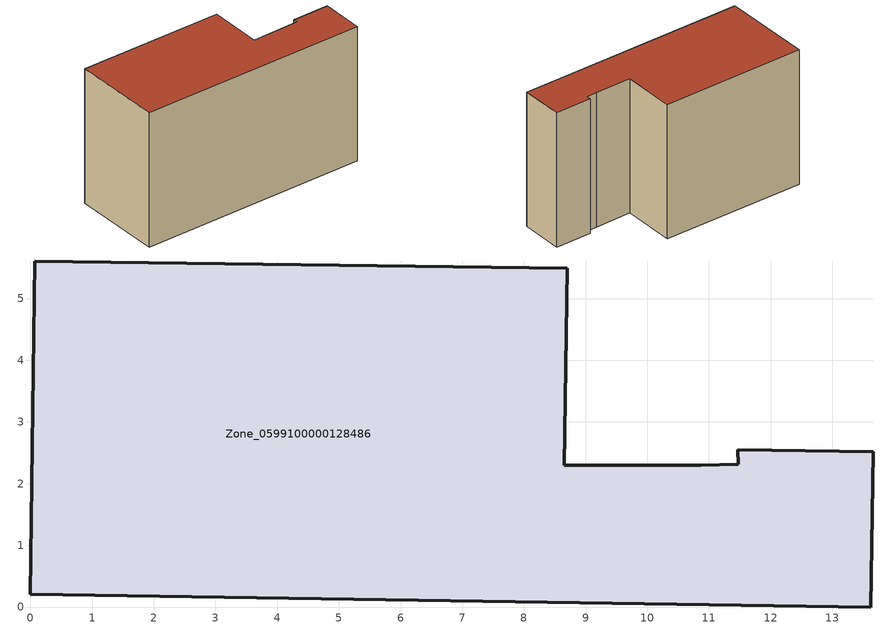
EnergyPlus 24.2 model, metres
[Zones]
Zone_0599100000128486
 floor ground (C_G): 0,0.21 0.07,5.61 8.7,5.49 8.65,2.3 10.87,2.29 11.47,2.31 11.47,2.55 13.66,2.52 13.62,0 z0
 wall outside (C_F): 0.07,5.61 0,0.21 13.62,0 13.66,2.52 11.47,2.55 11.47,2.31 10.87,2.29 8.65,2.3 8.7,5.49 0.07,5.61 z0:8.21
 roof outside (C_R): 10.87,2.29 8.65,2.3 8.7,5.49 0.07,5.61 0,0.21 13.62,0 13.66,2.52 11.47,2.55 11.47,2.31 z8.21
[BUILDING]
Pand.0599100000128486: North Axis=0; Terrain=City; Loads Convergence Tolerance Value=0.04; Temperature Convergence Tolerance Value=0.4; Solar Distribution=FullExterior; Maximum Number of Warmup Days=25; Minimum Number of Warmup Days=1
[Site:Location]
Rotterdam.The.Hague.AP_ZH_NLD Design_Conditions: Latitude=51.96; Longitude=4.45; Time Zone=1; Elevation=-4.5
[SITE:GROUNDTEMPERATURE:BUILDINGSURFACE]
18, 18, 18, 18, 18, 18, 18, 18, 18, 18, 18, 18
[MATERIAL] Thermal Absorptance=0.9; Solar Absorptance=0.7; Visible Absorptance=0.7
Name | Roughness | Thickness | Conductivity | Density | Specific Heat
G.TI.1975-1991 | MediumSmooth | 0.15 | 0.288461 | 540 | 1210
F.TI.1975-1991 | Rough | 0.3 | 0.230769 | 1920 | 840
R.TI.1975-1991 | MediumRough | 0.2 | 0.153846 | 1500 | 1000
[CONSTRUCTION]
C_G: G.TI.1975-1991
C_F: F.TI.1975-1991
C_R: R.TI.1975-1991
[ZONE]
Zone_0599100000128486: Type=1; Multiplier=1; Ceiling Height=Autocalculate; Volume=Autocalculate; Floor Area=autocalculate; Part of Total Floor Area=Yes
[ZONEINFILTRATION:DESIGNFLOWRATE]
Infil_Zone_0599100000128486: Zone or ZoneList or Space or SpaceList=Zone_0599100000128486; Schedule=AlwaysOn; Design Flow Rate Calculation Method=Flow/Area; Flow Rate per Floor Area=0.003; Constant Term Coefficient=1; Temperature Term Coefficient=0; Velocity Term Coefficient=0; Velocity Squared Term Coefficient=0
[HVACTEMPLATE:ZONE:IDEALLOADSAIRSYSTEM]
Zone_0599100000128486: Maximum Heating Supply Air Temperature=50; Minimum Cooling Supply Air Temperature=13; Maximum Heating Supply Air Humidity Ratio=0.0156; Minimum Cooling Supply Air Humidity Ratio=0.0077; Heating Limit=NoLimit; Cooling Limit=NoLimit; Dehumidification Control Type=ConstantSensibleHeatRatio; Cooling Sensible Heat Ratio=0.7; Dehumidification Setpoint=60; Humidification Control Type=None; Humidification Setpoint=30; Outdoor Air Method=None; Outdoor Air Flow Rate per Person=0.00944; Outdoor Air Flow Rate per Zone Floor Area=0; Outdoor Air Flow Rate per Zone=0; Demand Controlled Ventilation Type=None; Outdoor Air Economizer Type=NoEconomizer; Heat Recovery Type=None; Sensible Heat Recovery Effectiveness=0.7; Latent Heat Recovery Effectiveness=0.65
[ZONECONTROL:THERMOSTAT]
ThermostatControl_Zone_0599100000128486: Zone or ZoneList=Zone_0599100000128486; Control Type Schedule=DualSetpointControlType; Control 1=Thermostat_Zone_0599100000128486; Temperature Difference Between Cutout And Setpoint=0
[THERMOSTATSETPOINT:DUALSETPOINT]
Thermostat_Zone_0599100000128486: Heating Setpoint Temperature Schedule=HeatingSetpoint_Zone_0599100000128486; Cooling Setpoint Temperature Schedule=CoolingSetpoint_Zone_0599100000128486
[SCHEDULE:COMPACT]
HeatingSetpoint_Zone_0599100000128486: Through: 12/31, For: AllDays, Until: 24:00, 21
CoolingSetpoint_Zone_0599100000128486: Through: 12/31, For: AllDays, Until: 24:00, 24
DualSetpointControlType: Through: 12/31, For: AllDays, Until: 24:00, 4
AlwaysOn: Through: 12/31, For: AllDays, Until: 24:00, 1
